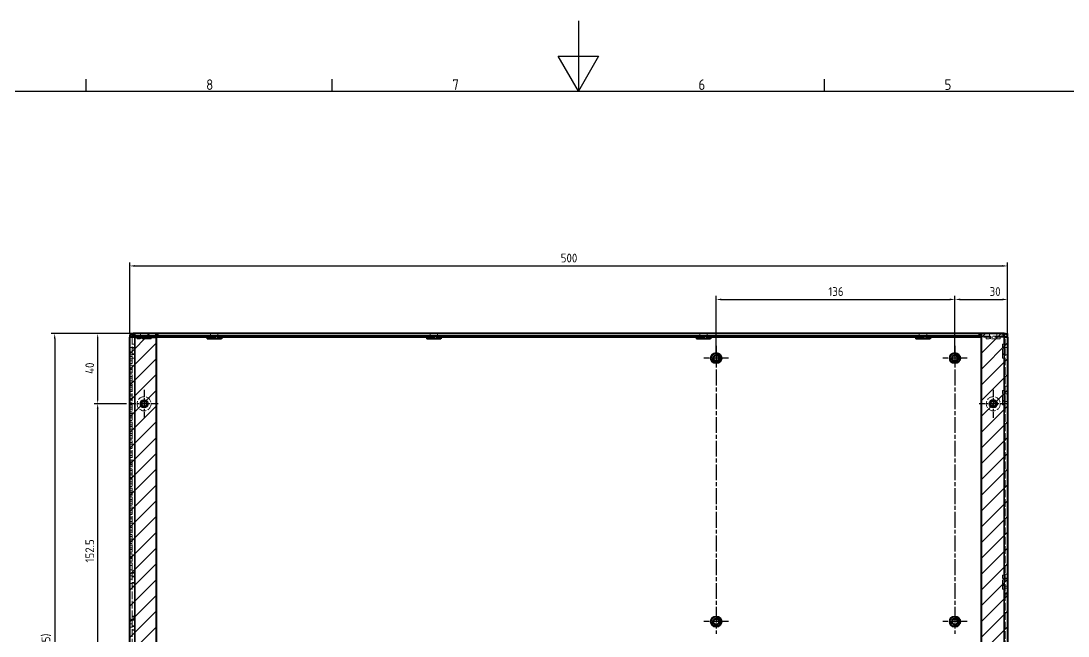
# Model space of a CAD drawing. Header units: millimetres. Extents: x 0 to 1682, y 0 to 1188.
# Drawn here: x 524 to 1120, y 838 to 1188 of the extents above; entities that cross this region are included whole.
import ezdxf

# ---------------------------------------------------------------- set-up
doc = ezdxf.new("R2010")
doc.units = ezdxf.units.MM
doc.header["$LTSCALE"] = 2
doc.linetypes.add('CHAIN', pattern=[0.3543, 0.2362, -0.0295, 0.0591, -0.0295])
doc.linetypes.add('DASHED', pattern=[0.2067, 0.1654, -0.0413])
doc.layers.get('0').update_dxf_attribs({"color": 3, "lineweight": 25})
for name, color, linetype, lineweight in [('가려진 것(ISO)', 2, 'DASHED', 18), ('가려진 좁은 것(ISO)', 2, 'DASHED', 18), ('가시적인 것(ISO)', 3, 'Continuous', 40), ('가시적인 좁은 것(ISO)', 3, 'Continuous', 35), ('경계(ISO)', 7, 'Continuous', 25), ('스케치 형상(ISO)', 3, 'Continuous', 25), ('중심 표식(ISO)', 1, 'Continuous', 25), ('중심선(ISO)', 1, 'Continuous', 25), ('치수(ISO)', 2, 'Continuous', 25), ('해치(ISO)', 7, 'Continuous', 18)]:
    doc.layers.add(name, color=color, linetype=linetype, lineweight=lineweight)
doc.styles.add('문자 텍스트_M2B', font='isocp.shx')
doc.styles.add('치수 텍스트_PSTEK_POSCO', font='isocp.shx')
doc.dimstyles.new('치수_PSTEK_POSCO', dxfattribs={"dimscale": 2, "dimtxt": 2.5, "dimasz": 1.5, "dimexe": 1, "dimexo": 1, "dimgap": 1, "dimtad": 1, "dimrnd": 1e-08, "dimdsep": 46, "dimtxsty": '치수 텍스트_PSTEK_POSCO', "dimcen": 0.09, "dimdle": 10, "dimclrd": 7, "dimclre": 7, "dimclrt": 2, "dimadec": 1, "dimazin": 2, "dimtfac": 1, "dimtmove": 0, "dimatfit": 3, "dimfxl": 0, "dimtolj": 1, "dimlwd": -1, "dimlwe": -1, "dimarcsym": 0})
pattern_1 = [(45, (0, 0), (-4.490128, 4.490128), [])]

# ---------------------------------------------------------------- blocks, each defined once
blk = doc.blocks.new('경계 Default Border')
at = {"layer": '경계(ISO)'}
for p, q in [((280.33, 574), (280.33, 577.4)), ((350.42, 574), (350.42, 577.4)), ((490.58, 574), (490.58, 577.4))]:
    blk.add_line(p, q, dxfattribs=at)
at = {"layer": '경계(ISO)', "flags": 128}
for points in [[(420.5, 594), (420.5, 574), (414.73, 584), (426.27, 584), (420.5, 574)], [(20, 20), (20, 574), (821, 574), (821, 20), (20, 20)]]:
    blk.add_lwpolyline(points, dxfattribs=at)
at = {"layer": '경계(ISO)', "color": 2, "char_height": 3, "attachment_point": 7, "style": '문자 텍스트_M2B'}
for s, insert in [('8', (314.52, 574.37)), ('7', (384.6, 574.39)), ('6', (454.69, 574.37)), ('5', (524.77, 574.37))]:
    blk.add_mtext(s, dxfattribs=dict(at, insert=insert))
blk = doc.blocks.new('*D21')
at = {"layer": 'Defpoints', "color": 0, "transparency": 16777216}
for p in [(1055.49, 1029.45), (919.49, 996.05), (1055.49, 996.05)]:
    blk.add_point(p, dxfattribs=at)
at = {"layer": '치수(ISO)', "color": 7, "transparency": 16777216}
for p, q in [((919.49, 998.05), (919.49, 1031.45)), ((922.49, 1029.45), (1052.49, 1029.45)), ((1055.49, 998.05), (1055.49, 1031.45))]:
    blk.add_line(p, q, dxfattribs=at)
for points in [[(922.49, 1029.95), (922.49, 1028.95), (919.49, 1029.45)], [(1052.49, 1029.95), (1052.49, 1028.95), (1055.49, 1029.45)]]:
    blk.add_solid(points, dxfattribs=at)
at = {"layer": '치수(ISO)', "color": 2, "transparency": 16777216, "insert": (983.38, 1033.95), "char_height": 5, "attachment_point": 4, "style": '치수 텍스트_PSTEK_POSCO'}
blk.add_mtext('\\A1;136', dxfattribs=at)
blk = doc.blocks.new('*D22')
at = {"layer": 'Defpoints', "color": 0, "transparency": 16777216}
for p in [(1085.49, 1029.45), (1085.49, 1008.05), (1055.49, 996.05)]:
    blk.add_point(p, dxfattribs=at)
at = {"layer": '치수(ISO)', "color": 7, "transparency": 16777216}
for p, q in [((1055.49, 998.05), (1055.49, 1031.45)), ((1058.49, 1029.45), (1082.49, 1029.45)), ((1085.49, 1010.05), (1085.49, 1031.45))]:
    blk.add_line(p, q, dxfattribs=at)
for points in [[(1058.49, 1029.95), (1058.49, 1028.95), (1055.49, 1029.45)], [(1082.49, 1029.95), (1082.49, 1028.95), (1085.49, 1029.45)]]:
    blk.add_solid(points, dxfattribs=at)
at = {"layer": '치수(ISO)', "color": 2, "transparency": 16777216, "insert": (1075.26, 1033.95), "char_height": 5, "attachment_point": 4, "style": '치수 텍스트_PSTEK_POSCO'}
blk.add_mtext('\\A1;30', dxfattribs=at)
blk = doc.blocks.new('*D34')
at = {"layer": 'Defpoints', "color": 0, "transparency": 16777216}
for p in [(567.26, 1010.05), (587.49, 1010.05), (585.69, 970.05)]:
    blk.add_point(p, dxfattribs=at)
at = {"layer": '치수(ISO)', "color": 7, "transparency": 16777216}
for p, q in [((585.49, 1010.05), (565.26, 1010.05)), ((567.26, 973.05), (567.26, 1007.05)), ((583.69, 970.05), (565.26, 970.05))]:
    blk.add_line(p, q, dxfattribs=at)
for points in [[(566.76, 1007.05), (567.76, 1007.05), (567.26, 1010.05)], [(566.76, 973.05), (567.76, 973.05), (567.26, 970.05)]]:
    blk.add_solid(points, dxfattribs=at)
at = {"layer": '치수(ISO)', "color": 2, "transparency": 16777216, "insert": (562.76, 987.07), "char_height": 5, "attachment_point": 4, "rotation": 90, "style": '치수 텍스트_PSTEK_POSCO'}
blk.add_mtext('\\A1;40', dxfattribs=at)
blk = doc.blocks.new('*D35')
at = {"layer": 'Defpoints', "color": 0, "transparency": 16777216}
for p in [(567.26, 970.05), (585.69, 970.05), (585.69, 817.55)]:
    blk.add_point(p, dxfattribs=at)
at = {"layer": '치수(ISO)', "color": 7, "transparency": 16777216}
for p, q in [((583.69, 970.05), (565.26, 970.05)), ((567.26, 820.55), (567.26, 967.05)), ((583.69, 817.55), (565.26, 817.55))]:
    blk.add_line(p, q, dxfattribs=at)
for points in [[(566.76, 967.05), (567.76, 967.05), (567.26, 970.05)], [(566.76, 820.55), (567.76, 820.55), (567.26, 817.55)]]:
    blk.add_solid(points, dxfattribs=at)
at = {"layer": '치수(ISO)', "color": 2, "transparency": 16777216, "insert": (562.75, 879.72), "char_height": 5, "attachment_point": 4, "rotation": 90, "style": '치수 텍스트_PSTEK_POSCO'}
blk.add_mtext('\\A1;152.5', dxfattribs=at)
blk = doc.blocks.new('*D38')
at = {"layer": 'Defpoints', "color": 0, "transparency": 16777216}
for p in [(1085.49, 1048.52), (585.49, 1008.05), (1085.49, 1008.05)]:
    blk.add_point(p, dxfattribs=at)
at = {"layer": '치수(ISO)', "color": 7, "transparency": 16777216}
for p, q in [((585.49, 1010.05), (585.49, 1050.52)), ((1085.49, 1010.05), (1085.49, 1050.52)), ((588.49, 1048.52), (1082.49, 1048.52))]:
    blk.add_line(p, q, dxfattribs=at)
for points in [[(588.49, 1049.02), (588.49, 1048.02), (585.49, 1048.52)], [(1082.49, 1049.02), (1082.49, 1048.02), (1085.49, 1048.52)]]:
    blk.add_solid(points, dxfattribs=at)
at = {"layer": '치수(ISO)', "color": 2, "transparency": 16777216, "insert": (830.99, 1053.02), "char_height": 5, "attachment_point": 4, "style": '치수 텍스트_PSTEK_POSCO'}
blk.add_mtext('\\A1;500', dxfattribs=at)
blk = doc.blocks.new('*D39')
at = {"layer": 'Defpoints', "color": 0, "transparency": 16777216}
for p in [(587.49, 1010.05), (542.79, 625.05), (587.49, 625.05)]:
    blk.add_point(p, dxfattribs=at)
at = {"layer": '치수(ISO)', "color": 7, "transparency": 16777216}
for p, q in [((585.49, 1010.05), (540.79, 1010.05)), ((542.79, 1007.05), (542.79, 628.05)), ((585.49, 625.05), (540.79, 625.05))]:
    blk.add_line(p, q, dxfattribs=at)
for points in [[(542.29, 1007.05), (543.29, 1007.05), (542.79, 1010.05)], [(542.29, 628.05), (543.29, 628.05), (542.79, 625.05)]]:
    blk.add_solid(points, dxfattribs=at)
at = {"layer": '치수(ISO)', "color": 2, "transparency": 16777216, "insert": (538.04, 826.05), "char_height": 5, "attachment_point": 4, "rotation": 90, "style": '치수 텍스트_PSTEK_POSCO'}
blk.add_mtext('\\A1;(385)', dxfattribs=at)

msp = doc.modelspace()

# ---------------------------------------------------------------- hatches: boundary and pattern name
at = {"layer": '해치(ISO)'}
h = msp.add_hatch(dxfattribs=at)
h.set_pattern_fill('ANSI31', color=1, scale=50.8, style=0)
h.set_pattern_definition(pattern_1)
edge = h.paths.add_edge_path()
edge.add_line((587.4877, 626.5492), (587.4877, 625.0492))
edge.add_line((587.4877, 625.0492), (600.4877, 625.0492))
edge.add_line((600.4877, 625.0492), (600.4877, 1010.0492))
edge.add_line((600.4877, 1010.0492), (585.4877, 1010.0492))
edge.add_line((585.4877, 1010.0492), (585.4877, 627.0492))
edge.add_line((585.4877, 627.0492), (586.9877, 627.0492))
edge.add_arc((587.4877, 627.0492), 0.5, 180, 270)
h = msp.add_hatch(dxfattribs=at)
h.set_pattern_fill('ANSI31', color=1, scale=50.8, style=0)
h.set_pattern_definition(pattern_1)
h.paths.add_polyline_path([(1070.4877, 1010.0492), (1070.4877, 625.0492), (1085.4877, 625.0492), (1085.4877, 1010.0492)])

# ---------------------------------------------------------------- linework, layer by layer
at = {"layer": '가려진 것(ISO)', "ltscale": 12.980641}
for p, q in [((586.9877, 1008.0492), (586.9877, 627.0492)), ((1083.9877, 627.0492), (1083.9877, 1008.0492))]:
    msp.add_line(p, q, dxfattribs=at)
at = {"layer": '가려진 것(ISO)', "ltscale": 1.428422}
for p, q in [((588.5484, 1008.5492), (588.5484, 1010.0492)), ((591.5877, 1010.0492), (591.5877, 1008.5492)), ((591.6877, 1008.5492), (591.6877, 1007.0492)), ((592.0667, 1007.0492), (592.0667, 1008.5492)), ((595.3087, 1007.0492), (595.3087, 1008.5492)), ((595.6877, 1007.0492), (595.6877, 1008.5492)), ((595.7877, 1010.0492), (595.7877, 1008.5492)), ((631.5877, 1010.0492), (631.5877, 1008.5492)), ((631.6877, 1008.5492), (631.6877, 1007.0492)), ((632.0667, 1007.0492), (632.0667, 1008.5492)), ((635.3087, 1007.0492), (635.3087, 1008.5492)), ((635.6877, 1007.0492), (635.6877, 1008.5492)), ((635.7877, 1010.0492), (635.7877, 1008.5492)), ((756.5877, 1010.0492), (756.5877, 1008.5492)), ((756.6877, 1008.5492), (756.6877, 1007.0492)), ((757.0667, 1007.0492), (757.0667, 1008.5492)), ((760.3087, 1007.0492), (760.3087, 1008.5492)), ((760.6877, 1007.0492), (760.6877, 1008.5492)), ((760.7877, 1010.0492), (760.7877, 1008.5492)), ((910.1877, 1010.0492), (910.1877, 1008.5492)), ((910.2877, 1008.5492), (910.2877, 1007.0492)), ((910.6667, 1007.0492), (910.6667, 1008.5492)), ((913.9087, 1007.0492), (913.9087, 1008.5492)), ((914.2877, 1007.0492), (914.2877, 1008.5492)), ((914.3877, 1010.0492), (914.3877, 1008.5492)), ((1035.1877, 1010.0492), (1035.1877, 1008.5492)), ((1035.2877, 1008.5492), (1035.2877, 1007.0492)), ((1035.6667, 1007.0492), (1035.6667, 1008.5492)), ((1038.9087, 1007.0492), (1038.9087, 1008.5492)), ((1039.2877, 1007.0492), (1039.2877, 1008.5492)), ((1039.3877, 1010.0492), (1039.3877, 1008.5492)), ((1073.2877, 1008.5492), (1073.2877, 1007.0492)), ((1075.1877, 1010.0492), (1075.1877, 1008.5492)), ((1075.2877, 1008.5492), (1075.2877, 1007.0492)), ((1075.6667, 1007.0492), (1075.6667, 1008.5492)), ((1078.9087, 1007.0492), (1078.9087, 1008.5492)), ((1079.2877, 1007.0492), (1079.2877, 1008.5492)), ((1079.3877, 1010.0492), (1079.3877, 1008.5492)), ((1081.2877, 1008.5492), (1081.2877, 1007.0492)), ((586.9877, 1002.1492), (585.4877, 1002.1492)), ((586.9877, 1004.0492), (588.4877, 1004.0492)), ((588.4877, 1002.0492), (586.9877, 1002.0492)), ((1083.9877, 1004.0492), (1082.4877, 1004.0492)), ((1083.9877, 1002.0492), (1082.4877, 1002.0492)), ((1083.9877, 1002.1492), (1085.4877, 1002.1492)), ((586.9877, 999.5492), (585.4877, 999.5492)), ((586.9877, 997.9492), (585.4877, 997.9492)), ((585.4877, 997.0491), (586.9877, 997.0491)), ((586.9877, 1001.6702), (588.4877, 1001.6702)), ((586.9877, 998.4282), (588.4877, 998.4282)), ((586.9877, 998.0492), (588.4877, 998.0492)), ((586.9877, 996.0492), (588.4877, 996.0492)), ((1083.9877, 1001.6702), (1082.4877, 1001.6702)), ((1083.9877, 998.4282), (1082.4877, 998.4282)), ((1082.4877, 998.0492), (1083.9877, 998.0492)), ((1083.9877, 996.0492), (1082.4877, 996.0492)), ((1083.9877, 997.9492), (1085.4877, 997.9492)), ((586.9877, 995.5492), (585.4877, 995.5492)), ((585.4877, 994.5492), (586.9877, 994.5492)), ((585.4877, 993.0491), (586.9877, 993.0491)), ((585.4877, 992.0492), (586.9877, 992.0492)), ((585.4877, 990.5492), (586.9877, 990.5492)), ((585.4877, 989.5493), (586.9877, 989.5493)), ((585.4877, 988.0492), (586.9877, 988.0492)), ((585.4877, 987.0494), (586.9877, 987.0494)), ((585.4877, 985.5493), (586.9877, 985.5493)), ((586.9877, 984.5492), (585.4877, 984.5492)), ((585.4877, 983.0494), (586.9877, 983.0494)), ((585.4877, 982.0491), (586.9877, 982.0491)), ((586.9877, 980.5492), (585.4877, 980.5492)), ((585.4877, 979.5492), (586.9877, 979.5492)), ((585.4877, 978.0491), (586.9877, 978.0491)), ((1083.9877, 980.0492), (1085.4877, 980.0492)), ((585.4877, 977.0492), (586.9877, 977.0492)), ((585.4877, 975.5492), (586.9877, 975.5492)), ((585.4877, 974.5493), (586.9877, 974.5493)), ((585.4877, 973.0492), (586.9877, 973.0492)), ((585.4877, 972.0494), (586.9877, 972.0494)), ((1083.9877, 977.5492), (1082.4877, 977.5492)), ((1083.9877, 975.5492), (1082.4877, 975.5492)), ((1083.9877, 975.1702), (1082.4877, 975.1702)), ((1083.9877, 975.7992), (1085.4877, 975.7992)), ((585.4877, 970.5493), (586.9877, 970.5493)), ((586.9877, 969.5492), (585.4877, 969.5492)), ((585.4877, 968.0494), (586.9877, 968.0494)), ((585.4877, 967.0491), (586.9877, 967.0491)), ((1083.9877, 971.9282), (1082.4877, 971.9282)), ((1082.4877, 971.5492), (1083.9877, 971.5492)), ((1083.9877, 969.5492), (1082.4877, 969.5492)), ((1083.9877, 971.2992), (1085.4877, 971.2992)), ((586.9877, 965.5492), (585.4877, 965.5492)), ((585.4877, 964.5492), (586.9877, 964.5492)), ((585.4877, 963.0491), (586.9877, 963.0491)), ((585.4877, 962.0492), (586.9877, 962.0492)), ((585.4877, 960.5492), (586.9877, 960.5492)), ((585.4877, 959.5493), (586.9877, 959.5493)), ((585.4877, 958.0492), (586.9877, 958.0492)), ((585.4877, 957.0494), (586.9877, 957.0494)), ((585.4877, 955.5493), (586.9877, 955.5493)), ((586.9877, 954.5492), (585.4877, 954.5492)), ((585.4877, 953.0494), (586.9877, 953.0494)), ((585.4877, 952.0491), (586.9877, 952.0491)), ((586.9877, 950.5492), (585.4877, 950.5492)), ((585.4877, 949.5492), (586.9877, 949.5492)), ((585.4877, 948.0491), (586.9877, 948.0491)), ((585.4877, 947.0492), (586.9877, 947.0492)), ((585.4877, 945.5492), (586.9877, 945.5492)), ((585.4877, 944.5493), (586.9877, 944.5493)), ((585.4877, 943.0492), (586.9877, 943.0492)), ((585.4877, 942.0494), (586.9877, 942.0494)), ((585.4877, 940.5493), (586.9877, 940.5493)), ((586.9877, 939.5492), (585.4877, 939.5492)), ((585.4877, 938.0494), (586.9877, 938.0494)), ((585.4877, 937.0491), (586.9877, 937.0491)), ((586.9877, 935.5492), (585.4877, 935.5492)), ((585.4877, 934.5492), (586.9877, 934.5492)), ((585.4877, 933.0491), (586.9877, 933.0491)), ((585.4877, 932.0492), (586.9877, 932.0492)), ((585.4877, 930.5492), (586.9877, 930.5492)), ((585.4877, 929.5493), (586.9877, 929.5493)), ((585.4877, 928.0492), (586.9877, 928.0492)), ((585.4877, 927.0494), (586.9877, 927.0494)), ((585.4877, 925.5493), (586.9877, 925.5493)), ((586.9877, 924.5492), (585.4877, 924.5492)), ((585.4877, 923.0494), (586.9877, 923.0494)), ((585.4877, 922.0491), (586.9877, 922.0491)), ((586.9877, 920.5492), (585.4877, 920.5492)), ((585.4877, 919.5492), (586.9877, 919.5492)), ((585.4877, 918.0491), (586.9877, 918.0491)), ((585.4877, 917.0492), (586.9877, 917.0492)), ((585.4877, 915.5492), (586.9877, 915.5492)), ((585.4877, 914.5493), (586.9877, 914.5493)), ((585.4877, 913.0492), (586.9877, 913.0492)), ((585.4877, 912.0494), (586.9877, 912.0494)), ((585.4877, 910.5493), (586.9877, 910.5493)), ((586.9877, 909.5492), (585.4877, 909.5492)), ((585.4877, 908.0494), (586.9877, 908.0494)), ((585.4877, 907.0491), (586.9877, 907.0491)), ((586.9877, 905.5492), (585.4877, 905.5492)), ((585.4877, 904.5492), (586.9877, 904.5492)), ((585.4877, 903.0491), (586.9877, 903.0491)), ((585.4877, 902.0492), (586.9877, 902.0492)), ((585.4877, 900.5492), (586.9877, 900.5492)), ((585.4877, 899.5493), (586.9877, 899.5493)), ((585.4877, 898.0492), (586.9877, 898.0492)), ((585.4877, 897.0494), (586.9877, 897.0494)), ((585.4877, 895.5493), (586.9877, 895.5493)), ((586.9877, 894.5492), (585.4877, 894.5492)), ((585.4877, 893.0494), (586.9877, 893.0494)), ((585.4877, 892.0491), (586.9877, 892.0491)), ((586.9877, 890.5492), (585.4877, 890.5492)), ((585.4877, 889.5492), (586.9877, 889.5492)), ((585.4877, 888.0491), (586.9877, 888.0491)), ((585.4877, 887.0492), (586.9877, 887.0492)), ((585.4877, 885.5492), (586.9877, 885.5492)), ((585.4877, 884.5493), (586.9877, 884.5493)), ((585.4877, 883.0492), (586.9877, 883.0492)), ((585.4877, 882.0494), (586.9877, 882.0494)), ((585.4877, 880.5493), (586.9877, 880.5493)), ((586.9877, 879.5492), (585.4877, 879.5492)), ((585.4877, 878.0494), (586.9877, 878.0494)), ((586.9877, 875.5492), (585.4877, 875.5492)), ((586.9877, 872.1736), (585.4877, 872.1736)), ((586.9877, 873.9236), (588.4877, 873.9236)), ((588.4877, 873.6736), (586.9877, 873.6736)), ((588.4877, 871.9236), (586.9877, 871.9236)), ((586.9877, 871.5446), (588.4877, 871.5446)), ((1083.9877, 872.5492), (1082.4877, 872.5492)), ((1083.9877, 873.1234), (1085.4877, 873.1234)), ((1083.9877, 870.7992), (1085.4877, 870.7992)), ((586.9877, 870.2992), (585.4877, 870.2992)), ((586.9877, 867.6736), (585.4877, 867.6736)), ((586.9877, 868.3026), (588.4877, 868.3026)), ((586.9877, 867.9236), (588.4877, 867.9236)), ((588.4877, 866.1736), (586.9877, 866.1736)), ((586.9877, 865.9236), (588.4877, 865.9236)), ((1083.9877, 870.5492), (1082.4877, 870.5492)), ((1083.9877, 870.1702), (1082.4877, 870.1702)), ((1083.9877, 866.9282), (1082.4877, 866.9282)), ((1082.4877, 866.5492), (1083.9877, 866.5492)), ((1085.4877, 870.3819), (1083.9877, 870.3819)), ((1083.9877, 866.2992), (1085.4877, 866.2992)), ((1083.9877, 864.5492), (1082.4877, 864.5492)), ((1083.9877, 862.0492), (1085.4877, 862.0492)), ((1085.4877, 861.2636), (1083.9877, 861.2636)), ((586.9877, 847.4249), (585.4877, 847.4249)), ((586.9877, 849.1749), (588.4877, 849.1749)), ((588.4877, 848.9249), (586.9877, 848.9249)), ((588.4877, 847.1749), (586.9877, 847.1749)), ((586.9877, 846.7959), (588.4877, 846.7959)), ((586.9877, 844.7992), (585.4877, 844.7992)), ((586.9877, 842.9249), (585.4877, 842.9249)), ((586.9877, 843.5539), (588.4877, 843.5539)), ((586.9877, 843.1749), (588.4877, 843.1749)), ((588.4877, 841.4249), (586.9877, 841.4249)), ((586.9877, 841.1749), (588.4877, 841.1749))]:
    msp.add_line(p, q, dxfattribs=at)
at = {"layer": '가려진 것(ISO)', "ltscale": 0.952248}
for p, q in [((589.6877, 1008.0492), (589.6877, 1007.0492)), ((597.6877, 1008.0492), (597.6877, 1007.0492))]:
    msp.add_line(p, q, dxfattribs=at)
at = {"layer": '가려진 것(ISO)', "ltscale": 15.72327}
msp.add_line((1070.4877, 1008.5492), (1083.4877, 1008.5492), dxfattribs=at)
at = {"layer": '가려진 것(ISO)', "ltscale": 1.261536}
msp.add_line((1082.427, 1008.7245), (1082.427, 1010.0492), dxfattribs=at)
at = {"layer": '가려진 것(ISO)', "ltscale": 0.166787}
msp.add_line((1082.427, 1008.5492), (1082.427, 1008.7245), dxfattribs=at)
at = {"layer": '가려진 것(ISO)', "ltscale": 15.198803}
for p, q in [((597.6877, 1007.0492), (589.6877, 1007.0492)), ((1081.2877, 1007.0492), (1073.2877, 1007.0492)), ((1082.4877, 996.0492), (1082.4877, 1004.0492)), ((1082.4877, 969.5492), (1082.4877, 977.5492)), ((1082.4877, 864.5492), (1082.4877, 872.5492))]:
    msp.add_line(p, q, dxfattribs=at)
at = {"layer": '가려진 것(ISO)', "ltscale": 12.159042}
for centre in [(593.6877, 970.0492), (1077.2877, 970.0492)]:
    msp.add_circle(centre, 4, dxfattribs=at)
at = {"layer": '가려진 것(ISO)', "ltscale": 2.505306}
msp.add_open_spline([(588.5484, 1010.0492), (588.5332, 1010.0492), (588.5181, 1009.5408), (588.5029, 1008.8158), (588.5011, 1008.7292), (588.4993, 1008.64), (588.4975, 1008.5492)], degree=3, knots=[0, 0, 0, 0, 1.17745307, 1.17745307, 1.17745307, 1.31811607, 1.31811607, 1.31811607, 1.31811607], dxfattribs=at)
at = {"layer": '가려진 것(ISO)', "ltscale": 2.644453}
msp.add_open_spline([(1083.3171, 1008.5492), (1083.0529, 1009.307), (1082.7887, 1009.916), (1082.5245, 1010.0285), (1082.492, 1010.0423), (1082.4595, 1010.0492), (1082.427, 1010.0492)], degree=3, knots=[0.25268026, 0.25268026, 0.25268026, 0.25268026, 1.42653263, 1.42653263, 1.42653263, 1.57079633, 1.57079633, 1.57079633, 1.57079633], dxfattribs=at)
at = {"layer": '가려진 것(ISO)', "ltscale": 1.253394}
msp.add_open_spline([(1083.4877, 1008.0492), (1083.1342, 1008.311), (1082.7806, 1008.5492), (1082.427, 1008.5492)], degree=3, dxfattribs=at)
at = {"layer": '가려진 것(ISO)', "ltscale": 0.507866}
msp.add_open_spline([(1083.4877, 1008.0492), (1083.4308, 1008.2177), (1083.374, 1008.3861), (1083.3171, 1008.5492)], degree=3, dxfattribs=at)
at = {"layer": '가려진 좁은 것(ISO)', "ltscale": 7.618686}
for p, q in [((637.6877, 1008.0492), (629.6877, 1008.0492)), ((762.6877, 1008.0492), (754.6877, 1008.0492)), ((916.2877, 1008.0492), (908.2877, 1008.0492)), ((1041.2877, 1008.0492), (1033.2877, 1008.0492))]:
    msp.add_line(p, q, dxfattribs=at)
at = {"layer": '가려진 좁은 것(ISO)', "ltscale": 15.72327}
msp.add_line((1083.4877, 1008.0492), (1070.4877, 1008.0492), dxfattribs=at)
at = {"layer": '가려진 좁은 것(ISO)', "ltscale": 1.428422}
for p, q in [((1085.4877, 865.1344), (1083.9877, 865.1344)), ((1085.4877, 862.3929), (1083.9877, 862.3929))]:
    msp.add_line(p, q, dxfattribs=at)
at = {"layer": '가시적인 것(ISO)'}
for p, q in [((588.4877, 1008.0492), (585.4877, 1008.0492)), ((585.4877, 627.0492), (585.4877, 1008.0492)), ((600.4877, 1010.0492), (587.4877, 1010.0492)), ((587.4877, 1010.0492), (587.4877, 1008.5492)), ((600.4877, 1008.5492), (587.4877, 1008.5492)), ((588.4877, 1008.0492), (600.4877, 1008.0492)), ((589.6877, 1008.5492), (589.6877, 1008.0492)), ((597.6877, 1008.5492), (597.6877, 1008.0492)), ((601.5484, 1010.0492), (600.4877, 1010.0492)), ((600.4877, 1008.5492), (600.4877, 1010.0492)), ((600.4877, 1008.5492), (601.5484, 1008.5492)), ((600.4877, 1008.0492), (600.4877, 627.0492)), ((601.5484, 1008.5492), (601.5484, 1010.0492)), ((1069.427, 1010.0492), (601.5484, 1010.0492)), ((1069.427, 1008.5492), (601.5484, 1008.5492)), ((629.6877, 1008.5492), (629.6877, 1007.0492)), ((637.6877, 1008.5492), (637.6877, 1007.0492)), ((754.6877, 1008.5492), (754.6877, 1007.0492)), ((762.6877, 1008.5492), (762.6877, 1007.0492)), ((908.2877, 1008.5492), (908.2877, 1007.0492)), ((916.2877, 1008.5492), (916.2877, 1007.0492)), ((1033.2877, 1008.5492), (1033.2877, 1007.0492)), ((1041.2877, 1008.5492), (1041.2877, 1007.0492)), ((1070.4877, 1010.0492), (1069.427, 1010.0492)), ((1069.427, 1008.5492), (1069.427, 1010.0492)), ((1070.4877, 1008.5492), (1069.427, 1008.5492)), ((1083.4877, 1010.0492), (1070.4877, 1010.0492)), ((1070.4877, 1010.0492), (1070.4877, 625.0492)), ((1083.4877, 1008.0492), (1083.4877, 1010.0492)), ((1083.9877, 1008.0492), (1083.4877, 1008.0492)), ((1085.4877, 1008.0492), (1083.9877, 1008.0492)), ((1085.4877, 1008.0492), (1085.4877, 627.0492)), ((637.6877, 1007.0492), (629.6877, 1007.0492)), ((762.6877, 1007.0492), (754.6877, 1007.0492)), ((916.2877, 1007.0492), (908.2877, 1007.0492)), ((1041.2877, 1007.0492), (1033.2877, 1007.0492))]:
    msp.add_line(p, q, dxfattribs=at)
for centre, radius in [((919.4877, 996.0492), 2.95), ((919.4877, 996.0492), 1.621), ((1055.4877, 996.0492), 2.95), ((1055.4877, 996.0492), 1.621), ((593.6877, 970.0492), 2.1), ((1077.2877, 970.0492), 2.15), ((593.6877, 970.0492), 1.621), ((1077.2877, 970.0492), 1.621), ((919.4877, 846.0492), 2.95), ((919.4877, 846.0492), 1.621), ((1055.4877, 846.0492), 2.95), ((1055.4877, 846.0492), 1.621)]:
    msp.add_circle(centre, radius, dxfattribs=at)
for centre, radius, start, end in [((587.4877, 1008.0492), 2, 90, 180), ((587.4877, 1008.0492), 0.5, 90, 180), ((1083.4877, 1008.0492), 2, 0, 90), ((1083.4877, 1008.0492), 0.5, 0, 90)]:
    msp.add_arc(centre, radius, start, end, dxfattribs=at)
for points in [[(588.4975, 1008.5492), (588.4942, 1008.3861), (588.491, 1008.2177), (588.4877, 1008.0492)], [(588.4877, 1008.0492), (588.5079, 1008.311), (588.5281, 1008.5492), (588.5484, 1008.5492)]]:
    msp.add_open_spline(points, degree=3, dxfattribs=at)
at = {"layer": '가시적인 좁은 것(ISO)'}
for p, q in [((588.4877, 1008.0492), (588.4877, 627.0492)), ((629.6877, 1008.0492), (600.4877, 1008.0492)), ((754.6877, 1008.0492), (637.6877, 1008.0492)), ((908.2877, 1008.0492), (762.6877, 1008.0492)), ((1033.2877, 1008.0492), (916.2877, 1008.0492)), ((1070.4877, 1008.0492), (1041.2877, 1008.0492)), ((1083.4877, 627.0492), (1083.4877, 1008.0492))]:
    msp.add_line(p, q, dxfattribs=at)
for centre, start, end in [((919.4877, 996.0492), 170, 80), ((1055.4877, 996.0492), 170, 80), ((593.6877, 970.0492), 100, 10), ((1077.2877, 970.0492), 100, 10), ((919.4877, 846.0492), 170, 80), ((1055.4877, 846.0492), 170, 80)]:
    msp.add_arc(centre, 2, start, end, dxfattribs=at)
at = {"layer": '스케치 형상(ISO)'}
for p, q in [((600.4877, 1010.0492), (585.4877, 1010.0492)), ((585.4877, 1010.0492), (585.4877, 625.0492)), ((600.4877, 625.0492), (600.4877, 1010.0492)), ((1070.4877, 1010.0492), (1085.4877, 1010.0492)), ((1070.4877, 625.0492), (1070.4877, 1010.0492)), ((1085.4877, 1010.0492), (1085.4877, 625.0492))]:
    msp.add_line(p, q, dxfattribs=at)
at = {"layer": '중심 표식(ISO)', "linetype": 'CHAIN', "ltscale": 7.722792}
for p, q in [((926.4377, 996.0492), (912.5377, 996.0492)), ((1062.4377, 996.0492), (1048.5377, 996.0492)), ((926.4377, 846.0492), (912.5377, 846.0492)), ((1062.4377, 846.0492), (1048.5377, 846.0492))]:
    msp.add_line(p, q, dxfattribs=at)
at = {"layer": '중심 표식(ISO)', "linetype": 'CHAIN', "ltscale": 8.88956}
for p, q in [((593.6877, 978.0492), (593.6877, 962.0492)), ((1077.2877, 978.0492), (1077.2877, 962.0492)), ((601.6877, 970.0492), (585.6877, 970.0492)), ((1085.2877, 970.0492), (1069.2877, 970.0492))]:
    msp.add_line(p, q, dxfattribs=at)
at = {"layer": '중심선(ISO)', "linetype": 'CHAIN', "ltscale": 19.051651}
for p, q in [((919.4877, 1002.9992), (919.4877, 839.0992)), ((1055.4877, 1002.9992), (1055.4877, 839.0992))]:
    msp.add_line(p, q, dxfattribs=at)

# ---------------------------------------------------------------- block references
at = {"xscale": 2, "yscale": 2, "zscale": 2}
msp.add_blockref('경계 Default Border', (0, 0), dxfattribs=at)

# ---------------------------------------------------------------- dimensions: what is measured, and where the dimension line sits
at = {"layer": '치수(ISO)', "color": 7}
dim = msp.add_linear_dim(base=(1085.4877, 1048.5241), p1=(585.4877, 1008.0492), p2=(1085.4877, 1008.0492), dimstyle='치수_PSTEK_POSCO', override={"dimdec": 2, "dimtp": 0, "dimtm": 0, "dimtdec": 2, "dimtofl": 0, "dimatfit": 1}, dxfattribs=at)
dim.commit()
dim.dimension.update_dxf_attribs({"geometry": '*D38', "text_midpoint": (835.4877, 1048.5241), "dimtype": 160})
for base, p1, p2, angle, picture, middle in [((1055.4877, 1029.4498), (919.4877, 996.0492), (1055.4877, 996.0492), 180, '*D21', (987.5077, 1029.4498)), ((1085.4877, 1029.4498), (1055.4877, 996.0492), (1085.4877, 1008.0492), 180, '*D22', (1078.0077, 1029.4498)), ((567.2555, 1010.0492), (585.6877, 970.0492), (587.4877, 1010.0492), 90, '*D34', (567.2555, 990.0692)), ((567.2555, 970.0492), (585.6877, 817.5492), (585.6877, 970.0492), 90, '*D35', (567.2555, 886.3192))]:
    dim = msp.add_linear_dim(base=base, p1=p1, p2=p2, angle=angle, dimstyle='치수_PSTEK_POSCO', override={"dimdec": 2, "dimtp": 0, "dimtm": 0, "dimtdec": 2, "dimtofl": 0, "dimatfit": 1}, dxfattribs=at)
    dim.commit()
    dim.dimension.update_dxf_attribs({"geometry": picture, "text_midpoint": middle, "dimtype": 160})
dim = msp.add_linear_dim(base=(542.7949, 625.0492), p1=(587.4877, 1010.0492), p2=(587.4877, 625.0492), angle=90, text='(<>)', dimstyle='치수_PSTEK_POSCO', override={"dimgap": 1, "dimdec": 2, "dimtol": 0, "dimlim": 0, "dimtp": 0, "dimtm": 0, "dimtdec": 2, "dimtofl": 0, "dimatfit": 1}, dxfattribs=at)
dim.commit()
dim.dimension.update_dxf_attribs({"geometry": '*D39', "text_midpoint": (542.7949, 832.5492), "dimtype": 160})

doc.saveas('drawing.dxf')
